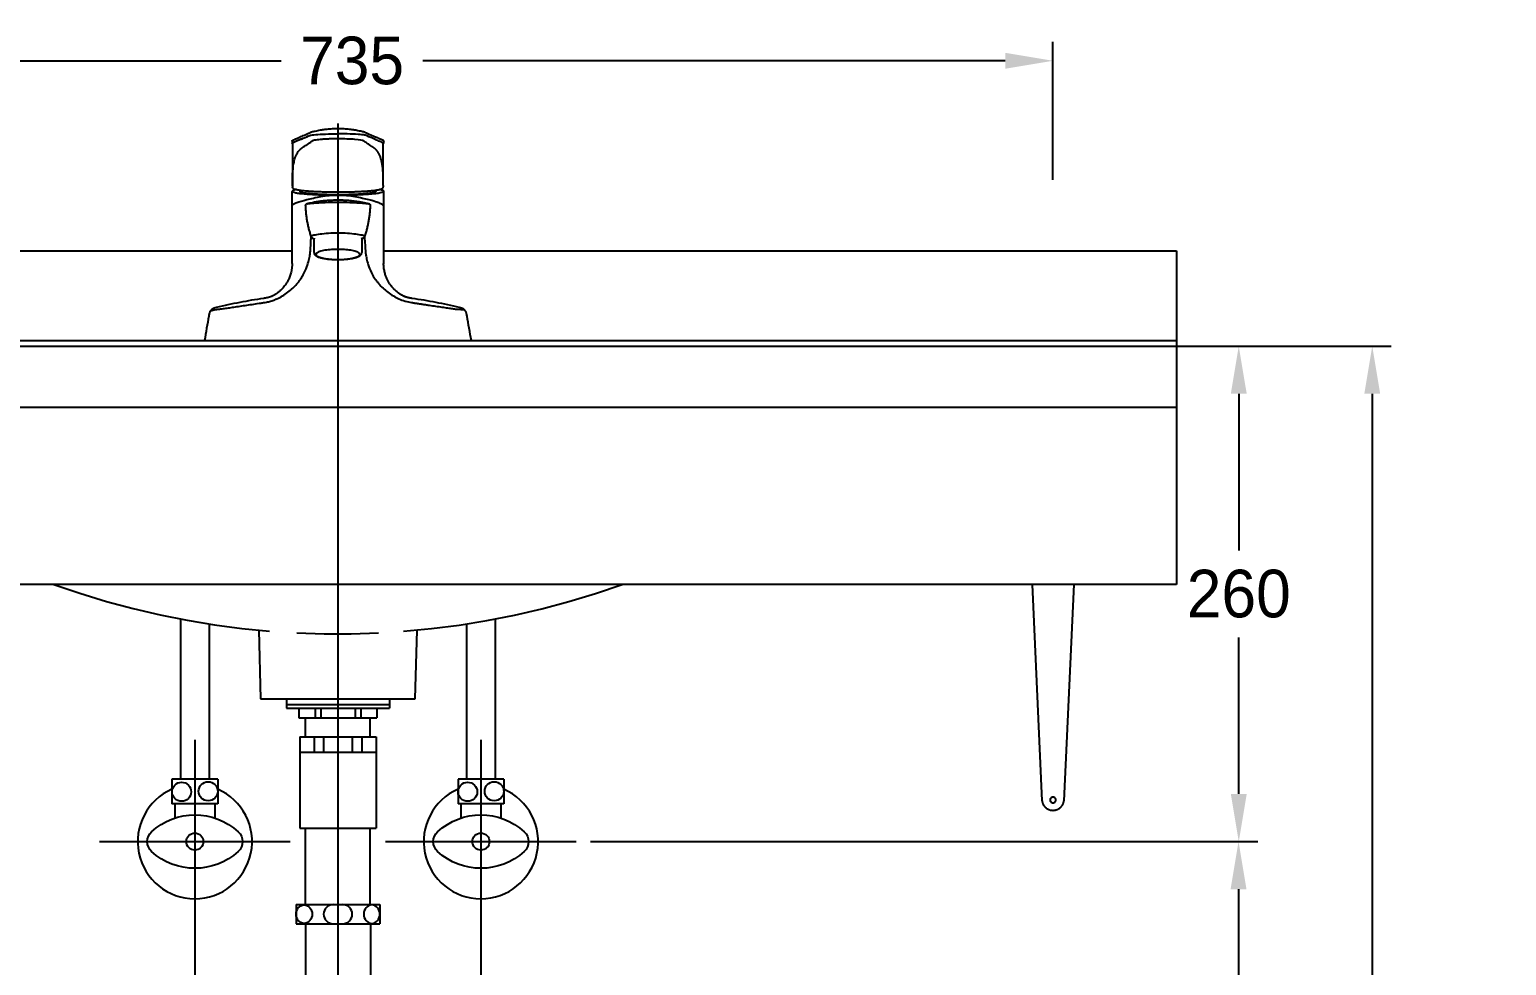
# Model space of a CAD drawing. Header units: millimetres. Extents: x 172273 to 179053, y 3729 to 6845.
# Drawn here: x 175078 to 175853, y 4390 to 4881 of the extents above; entities that cross this region are included whole.
import ezdxf
from ezdxf.lldxf.tags import DXFTag

# ---------------------------------------------------------------- set-up
doc = ezdxf.new("R2010")
doc.units = ezdxf.units.MM
doc.header["$LTSCALE"] = 0.5
doc.header["$MEASUREMENT"] = 0
for name, color, linetype in [('내부선 및 부속', 4, 'Continuous'), ('외형선', 3, 'Continuous'), ('중심선', 1, 'DASHED'), ('치수선', 7, 'Continuous')]:
    doc.layers.add(name, color=color, linetype=linetype)
doc.styles.add('____', font='')
doc.styles.get('____').set_extended_font_data('굴림')
tags = doc.linetypes.add('DASHDOT', pattern=[70, 31, -13, 13, -13]).pattern_tags.tags
tags[10:11] = [DXFTag(74, 4), DXFTag(75, 0), DXFTag(340, '0'), DXFTag(46, 0.0), DXFTag(50, 0.0), DXFTag(44, 0.0), DXFTag(45, 0.0)]
tags[8:9] = [DXFTag(74, 4), DXFTag(75, 0), DXFTag(340, '0'), DXFTag(46, 0.0), DXFTag(50, 0.0), DXFTag(44, 0.0), DXFTag(45, 0.0)]
tags[6:7] = [DXFTag(74, 4), DXFTag(75, 0), DXFTag(340, '0'), DXFTag(46, 0.0), DXFTag(50, 0.0), DXFTag(44, 0.0), DXFTag(45, 0.0)]
tags[4:5] = [DXFTag(74, 4), DXFTag(75, 0), DXFTag(340, '0'), DXFTag(46, 0.0), DXFTag(50, 0.0), DXFTag(44, 0.0), DXFTag(45, 0.0)]
tags = doc.linetypes.add('DASHED', pattern=[25.72, 12.86, -12.86]).pattern_tags.tags
tags[6:7] = [DXFTag(74, 4), DXFTag(75, 0), DXFTag(340, '0'), DXFTag(46, 0.0), DXFTag(50, 0.0), DXFTag(44, 0.0), DXFTag(45, 0.0)]
tags[4:5] = [DXFTag(74, 4), DXFTag(75, 0), DXFTag(340, '0'), DXFTag(46, 0.0), DXFTag(50, 0.0), DXFTag(44, 0.0), DXFTag(45, 0.0)]
doc.dimstyles.new('MSADIM', dxfattribs={"dimtxt": 35, "dimasz": 25, "dimexe": 10, "dimexo": 7.5, "dimgap": 0.09, "dimtad": 0, "dimtoh": 1, "dimdec": 0, "dimzin": 1, "dimdsep": 46, "dimtxsty": '____', "dimcen": 11.25, "dimadec": 0, "dimazin": 0, "dimtfac": 1, "dimtdec": 4, "dimtix": 1, "dimtmove": 0, "dimatfit": 3, "dimfxl": 1, "dimtolj": 1, "dimtzin": 1, "dimarcsym": 0})

# ---------------------------------------------------------------- blocks, each defined once
blk = doc.blocks.new('*D47')
at = {"layer": 'Defpoints', "color": 0, "transparency": 16777216}
for p in [(175164.86, 4455), (175314.86, 4455), (175314.86, 4195.48)]:
    blk.add_point(p, dxfattribs=at)
at = {"layer": '치수선', "color": 0, "lineweight": -2, "transparency": 16777216}
for p, q in [((175164.86, 4447.5), (175164.86, 4185.48)), ((175314.86, 4447.5), (175314.86, 4185.48)), ((175189.86, 4195.48), (175213.84, 4195.48)), ((175289.86, 4195.48), (175265.89, 4195.48))]:
    blk.add_line(p, q, dxfattribs=at)
at = {"layer": '치수선', "color": 0, "transparency": 16777216}
for points in [[(175189.86, 4199.65), (175189.86, 4191.31), (175164.86, 4195.48)], [(175289.86, 4199.65), (175289.86, 4191.31), (175314.86, 4195.48)]]:
    blk.add_solid(points, dxfattribs=at)
at = {"layer": '치수선', "color": 0, "transparency": 16777216, "insert": (175239.86, 4195.48), "char_height": 25, "attachment_point": 5, "style": '____'}
blk.add_mtext('\\A1;150', dxfattribs=at)
blk = doc.blocks.new('*D51')
at = {"layer": 'Defpoints', "color": 0, "linetype": 'Continuous', "transparency": 16777216}
for p in [(175614.86, 4864.79), (174879.71, 4794.79), (175614.86, 4794.79)]:
    blk.add_point(p, dxfattribs=at)
at = {"layer": '치수선', "color": 0, "linetype": 'Continuous', "lineweight": -2, "transparency": 16777216}
for p, q in [((174879.71, 4802.29), (174879.71, 4874.79)), ((175614.86, 4802.29), (175614.86, 4874.79)), ((174904.71, 4864.79), (175210.14, 4864.79)), ((175589.86, 4864.79), (175284.43, 4864.79))]:
    blk.add_line(p, q, dxfattribs=at)
at = {"layer": '치수선', "color": 0, "linetype": 'Continuous', "transparency": 16777216}
for points in [[(174904.71, 4868.95), (174904.71, 4860.62), (174879.71, 4864.79)], [(175589.86, 4868.95), (175589.86, 4860.62), (175614.86, 4864.79)]]:
    blk.add_solid(points, dxfattribs=at)
at = {"layer": '치수선', "color": 0, "linetype": 'Continuous', "transparency": 16777216, "insert": (175247.29, 4864.79), "char_height": 25, "attachment_point": 5, "style": '____'}
blk.add_mtext('\\A1;735', dxfattribs=at)
blk = doc.blocks.new('*D52')
at = {"layer": 'Defpoints', "color": 0, "linetype": 'Continuous', "transparency": 16777216}
for p in [(175642.32, 4715), (175712.29, 4715), (175364.86, 4455)]:
    blk.add_point(p, dxfattribs=at)
at = {"layer": '치수선', "color": 0, "linetype": 'Continuous', "lineweight": -2, "transparency": 16777216}
for p, q in [((175649.82, 4715), (175722.29, 4715)), ((175712.29, 4690), (175712.29, 4607.82)), ((175712.29, 4480), (175712.29, 4562.18)), ((175372.36, 4455), (175722.29, 4455))]:
    blk.add_line(p, q, dxfattribs=at)
at = {"layer": '치수선', "color": 0, "linetype": 'Continuous', "transparency": 16777216}
for points in [[(175708.12, 4690), (175716.46, 4690), (175712.29, 4715)], [(175708.12, 4480), (175716.46, 4480), (175712.29, 4455)]]:
    blk.add_solid(points, dxfattribs=at)
at = {"layer": '치수선', "color": 0, "linetype": 'Continuous', "transparency": 16777216, "insert": (175712.29, 4585), "char_height": 25, "attachment_point": 5, "style": '____'}
blk.add_mtext('\\A1;260', dxfattribs=at)
blk = doc.blocks.new('*D53')
at = {"layer": 'Defpoints', "color": 0, "linetype": 'Continuous', "transparency": 16777216}
for p in [(175364.86, 4455), (175712.16, 4455), (175712.16, 3995)]:
    blk.add_point(p, dxfattribs=at)
at = {"layer": '치수선', "color": 0, "linetype": 'Continuous', "lineweight": -2, "transparency": 16777216}
for p, q in [((175372.36, 4455), (175722.16, 4455)), ((175712.16, 4430), (175712.16, 4247.83)), ((175712.16, 4020), (175712.16, 4202.17)), ((175704.66, 3995), (175702.16, 3995))]:
    blk.add_line(p, q, dxfattribs=at)
at = {"layer": '치수선', "color": 0, "linetype": 'Continuous', "transparency": 16777216}
for points in [[(175707.99, 4430), (175716.33, 4430), (175712.16, 4455)], [(175707.99, 4020), (175716.33, 4020), (175712.16, 3995)]]:
    blk.add_solid(points, dxfattribs=at)
at = {"layer": '치수선', "color": 0, "linetype": 'Continuous', "transparency": 16777216, "insert": (175712.16, 4225), "char_height": 25, "attachment_point": 5, "style": '____'}
blk.add_mtext('\\A1;460', dxfattribs=at)
blk = doc.blocks.new('*D54')
at = {"layer": 'Defpoints', "color": 0, "linetype": 'Continuous', "transparency": 16777216}
for p in [(175642.52, 4715), (175782.29, 4715), (175852.67, 3995)]:
    blk.add_point(p, dxfattribs=at)
at = {"layer": '치수선', "color": 0, "linetype": 'Continuous', "lineweight": -2, "transparency": 16777216}
for p, q in [((175650.02, 4715), (175792.29, 4715)), ((175782.29, 4690), (175782.29, 4377.83)), ((175782.29, 4020), (175782.29, 4332.17)), ((175845.17, 3995), (175772.29, 3995))]:
    blk.add_line(p, q, dxfattribs=at)
at = {"layer": '치수선', "color": 0, "linetype": 'Continuous', "transparency": 16777216}
for points in [[(175778.12, 4690), (175786.46, 4690), (175782.29, 4715)], [(175778.12, 4020), (175786.46, 4020), (175782.29, 3995)]]:
    blk.add_solid(points, dxfattribs=at)
at = {"layer": '치수선', "color": 0, "linetype": 'Continuous', "transparency": 16777216, "insert": (175782.29, 4355), "char_height": 25, "attachment_point": 5, "style": '____'}
blk.add_mtext('\\A1;720', dxfattribs=at)

msp = doc.modelspace()

# ---------------------------------------------------------------- linework, layer by layer
at = {"layer": '내부선 및 부속', "linetype": 'Continuous'}
for p, q in [((175227.36, 4764.13), (175227.36, 4771.43)), ((175252.36, 4771.43), (175252.36, 4764.13)), ((175239.86, 4760.47), (175239.86, 4760.5)), ((175169.89, 4718), (175309.84, 4718)), ((175157.36, 4571.85), (175157.36, 4487.75)), ((175322.36, 4571.86), (175322.36, 4487.75)), ((175172.36, 4569.25), (175172.36, 4487.75)), ((175307.36, 4569.26), (175307.36, 4487.75)), ((175212.86, 4530), (175212.86, 4525)), ((175212.86, 4527), (175266.86, 4527)), ((175212.86, 4525), (175266.86, 4525)), ((175219.36, 4525), (175219.36, 4520)), ((175227.86, 4525), (175227.86, 4520)), ((175230.86, 4525), (175230.86, 4520)), ((175248.86, 4525), (175248.86, 4520)), ((175251.86, 4525), (175251.86, 4520)), ((175260.36, 4525), (175260.36, 4520)), ((175266.86, 4530), (175266.86, 4525)), ((175219.36, 4520), (175260.36, 4520)), ((175222.86, 4510), (175222.86, 4520)), ((175256.86, 4510), (175256.86, 4520)), ((175219.86, 4510), (175219.86, 4462)), ((175219.86, 4510), (175259.86, 4510)), ((175227.36, 4510), (175227.36, 4502)), ((175232.36, 4510), (175232.36, 4502)), ((175247.36, 4510), (175247.36, 4502)), ((175252.36, 4510), (175252.36, 4502)), ((175259.86, 4510), (175259.86, 4465.25)), ((175219.86, 4502), (175259.86, 4502)), ((175152.86, 4487.75), (175152.86, 4474.75)), ((175176.86, 4487.75), (175152.86, 4487.75)), ((175176.86, 4487.75), (175176.86, 4474.75)), ((175302.86, 4487.75), (175302.86, 4474.75)), ((175326.86, 4487.75), (175302.86, 4487.75)), ((175326.86, 4487.75), (175326.86, 4474.75)), ((175176.86, 4474.75), (175152.86, 4474.75)), ((175154.36, 4474.75), (175154.36, 4467.32)), ((175175.36, 4474.75), (175175.36, 4467.32)), ((175326.86, 4474.75), (175302.86, 4474.75)), ((175304.36, 4474.75), (175304.36, 4467.32)), ((175325.36, 4474.75), (175325.36, 4467.32)), ((175219.86, 4462), (175259.86, 4462)), ((175219.86, 4462), (175259.86, 4462)), ((175222.86, 4421.9), (175222.86, 4462)), ((175256.86, 4421.9), (175256.86, 4462)), ((175259.86, 4465.25), (175259.86, 4462)), ((175217.89, 4421.92), (175261.89, 4421.92)), ((175217.89, 4421.92), (175217.89, 4411.92)), ((175261.89, 4421.92), (175261.89, 4411.92)), ((175217.89, 4411.92), (175261.89, 4411.92)), ((175222.89, 4411.92), (175222.89, 4371.92)), ((175256.89, 4411.92), (175256.89, 4371.92))]:
    msp.add_line(p, q, dxfattribs=at)
for points in [[(175263.68, 4799.35), (175263.68, 4798.61)], [(175090.85, 4590), (175104.58, 4585.31), (175118.45, 4581.08), (175132.46, 4577.31), (175146.58, 4574), (175160.8, 4571.16), (175175.11, 4568.79), (175189.49, 4566.89), (175203.92, 4565.47)], [(175274.34, 4565.35), (175288.94, 4566.75), (175303.5, 4568.63), (175318, 4570.99), (175332.43, 4573.85), (175346.76, 4577.18), (175360.95, 4580.99), (175375, 4585.27), (175388.87, 4590)], [(175603.88, 4590), (175609.1, 4476.43)], [(175625.84, 4590), (175620.63, 4476.42)], [(175198.36, 4565.96), (175199.36, 4530)], [(175218.33, 4564.53), (175232.6, 4564.06), (175246.87, 4564.06), (175261.14, 4564.52)], [(175280.36, 4530), (175281.36, 4565.96)], [(175199.36, 4530), (175280.36, 4530)], [(175609.05, 4477.49), (175609.04, 4477.35), (175609.04, 4477.21), (175609.04, 4477.06), (175609.05, 4476.92), (175609.06, 4476.77), (175609.07, 4476.62), (175609.09, 4476.48), (175609.11, 4476.33), (175609.14, 4476.19), (175609.16, 4476.04), (175609.2, 4475.9), (175609.23, 4475.75), (175609.27, 4475.61), (175609.31, 4475.47), (175609.36, 4475.32), (175609.41, 4475.18), (175609.47, 4475.04), (175609.52, 4474.91), (175609.58, 4474.77), (175609.65, 4474.64), (175609.72, 4474.5), (175609.79, 4474.37), (175609.86, 4474.25), (175609.94, 4474.12), (175610.02, 4474), (175610.1, 4473.87), (175610.19, 4473.76), (175610.28, 4473.64), (175610.37, 4473.53), (175610.46, 4473.42), (175610.56, 4473.31), (175610.65, 4473.2), (175610.76, 4473.1), (175610.86, 4473), (175610.96, 4472.9), (175611.07, 4472.81), (175611.19, 4472.71), (175611.3, 4472.62), (175611.42, 4472.53), (175611.54, 4472.45), (175611.66, 4472.36), (175611.79, 4472.28), (175611.91, 4472.21), (175612.04, 4472.13), (175612.17, 4472.06), (175612.31, 4472), (175612.44, 4471.93), (175612.58, 4471.87), (175612.71, 4471.81), (175612.85, 4471.76), (175612.99, 4471.71), (175613.14, 4471.67), (175613.28, 4471.62), (175613.42, 4471.58), (175613.57, 4471.55), (175613.71, 4471.52), (175613.86, 4471.49), (175614, 4471.47), (175614.15, 4471.45), (175614.29, 4471.43), (175614.44, 4471.42), (175614.58, 4471.41), (175614.72, 4471.4), (175614.87, 4471.4), (175615.01, 4471.4), (175615.16, 4471.41), (175615.3, 4471.42), (175615.45, 4471.43), (175615.59, 4471.45), (175615.74, 4471.47), (175615.88, 4471.49), (175616.03, 4471.52), (175616.17, 4471.55), (175616.31, 4471.59), (175616.46, 4471.62), (175616.6, 4471.67), (175616.74, 4471.71), (175616.88, 4471.76), (175617.02, 4471.82), (175617.16, 4471.87), (175617.29, 4471.93), (175617.43, 4472), (175617.56, 4472.07), (175617.69, 4472.14), (175617.82, 4472.21), (175617.95, 4472.29), (175618.07, 4472.37), (175618.2, 4472.45), (175618.32, 4472.54), (175618.43, 4472.62), (175618.55, 4472.72), (175618.66, 4472.81), (175618.77, 4472.91), (175618.88, 4473), (175618.98, 4473.1), (175619.08, 4473.21), (175619.18, 4473.31), (175619.27, 4473.42), (175619.37, 4473.53), (175619.46, 4473.64), (175619.55, 4473.76), (175619.63, 4473.88), (175619.71, 4474), (175619.79, 4474.12), (175619.87, 4474.25), (175619.95, 4474.38), (175620.02, 4474.51), (175620.08, 4474.64), (175620.15, 4474.78), (175620.21, 4474.91), (175620.27, 4475.05), (175620.32, 4475.19), (175620.37, 4475.33), (175620.42, 4475.47), (175620.46, 4475.61), (175620.5, 4475.76), (175620.54, 4475.9), (175620.57, 4476.05), (175620.6, 4476.19), (175620.62, 4476.34), (175620.64, 4476.48), (175620.66, 4476.63), (175620.67, 4476.78), (175620.68, 4476.92), (175620.69, 4477.07), (175620.69, 4477.21), (175620.69, 4477.36), (175620.68, 4477.5)], [(175616.36, 4476.84), (175616.36, 4476.87), (175616.36, 4476.91), (175616.36, 4476.94), (175616.36, 4476.97), (175616.35, 4477.01), (175616.35, 4477.04), (175616.34, 4477.08), (175616.34, 4477.11), (175616.33, 4477.15), (175616.32, 4477.18), (175616.31, 4477.22), (175616.3, 4477.25), (175616.29, 4477.29), (175616.28, 4477.32), (175616.27, 4477.36), (175616.26, 4477.39), (175616.24, 4477.43), (175616.23, 4477.46), (175616.21, 4477.49), (175616.19, 4477.53), (175616.18, 4477.56), (175616.16, 4477.59), (175616.14, 4477.63), (175616.12, 4477.66), (175616.1, 4477.69), (175616.07, 4477.72), (175616.05, 4477.75), (175616.03, 4477.78), (175616, 4477.81), (175615.98, 4477.84), (175615.95, 4477.87), (175615.92, 4477.9), (175615.9, 4477.93), (175615.87, 4477.95), (175615.84, 4477.98), (175615.81, 4478), (175615.78, 4478.03), (175615.75, 4478.05), (175615.72, 4478.07), (175615.68, 4478.09), (175615.65, 4478.11), (175615.62, 4478.13), (175615.59, 4478.15), (175615.55, 4478.17), (175615.52, 4478.19), (175615.48, 4478.2), (175615.45, 4478.22), (175615.42, 4478.23), (175615.38, 4478.25), (175615.35, 4478.26), (175615.31, 4478.27), (175615.28, 4478.28), (175615.24, 4478.29), (175615.21, 4478.3), (175615.17, 4478.31), (175615.14, 4478.31), (175615.1, 4478.32), (175615.07, 4478.32), (175615.03, 4478.33), (175615, 4478.33), (175614.97, 4478.33), (175614.93, 4478.34), (175614.9, 4478.34), (175614.86, 4478.34), (175614.83, 4478.34), (175614.8, 4478.34), (175614.76, 4478.33), (175614.73, 4478.33), (175614.7, 4478.33), (175614.66, 4478.32), (175614.63, 4478.32), (175614.59, 4478.31), (175614.56, 4478.31), (175614.52, 4478.3), (175614.49, 4478.29), (175614.45, 4478.28), (175614.42, 4478.27), (175614.38, 4478.26), (175614.35, 4478.25), (175614.31, 4478.23), (175614.28, 4478.22), (175614.24, 4478.2), (175614.21, 4478.19), (175614.18, 4478.17), (175614.14, 4478.15), (175614.11, 4478.13), (175614.08, 4478.11), (175614.05, 4478.09), (175614.01, 4478.07), (175613.98, 4478.05), (175613.95, 4478.03), (175613.92, 4478), (175613.89, 4477.98), (175613.86, 4477.95), (175613.83, 4477.93), (175613.81, 4477.9), (175613.78, 4477.87), (175613.75, 4477.84), (175613.73, 4477.81), (175613.7, 4477.78), (175613.68, 4477.75), (175613.66, 4477.72), (175613.63, 4477.69), (175613.61, 4477.66), (175613.59, 4477.63), (175613.57, 4477.59), (175613.55, 4477.56), (175613.53, 4477.53), (175613.52, 4477.49), (175613.5, 4477.46), (175613.49, 4477.43), (175613.47, 4477.39), (175613.46, 4477.36), (175613.45, 4477.32), (175613.44, 4477.29), (175613.43, 4477.25), (175613.42, 4477.22), (175613.41, 4477.18), (175613.4, 4477.15), (175613.39, 4477.11), (175613.39, 4477.08), (175613.38, 4477.04), (175613.38, 4477.01), (175613.37, 4476.97), (175613.37, 4476.94), (175613.37, 4476.91), (175613.37, 4476.87), (175613.37, 4476.84), (175613.37, 4476.81), (175613.37, 4476.77), (175613.37, 4476.74), (175613.37, 4476.71), (175613.38, 4476.67), (175613.38, 4476.64), (175613.39, 4476.6), (175613.39, 4476.57), (175613.4, 4476.53), (175613.41, 4476.5), (175613.42, 4476.46), (175613.43, 4476.43), (175613.44, 4476.39), (175613.45, 4476.36), (175613.46, 4476.32), (175613.47, 4476.29), (175613.49, 4476.25), (175613.5, 4476.22), (175613.52, 4476.19), (175613.53, 4476.15), (175613.55, 4476.12), (175613.57, 4476.09), (175613.59, 4476.05), (175613.61, 4476.02), (175613.63, 4475.99), (175613.66, 4475.96), (175613.68, 4475.93), (175613.7, 4475.9), (175613.73, 4475.87), (175613.75, 4475.84), (175613.78, 4475.81), (175613.81, 4475.78), (175613.83, 4475.75), (175613.86, 4475.73), (175613.89, 4475.7), (175613.92, 4475.68), (175613.95, 4475.65), (175613.98, 4475.63), (175614.01, 4475.61), (175614.05, 4475.59), (175614.08, 4475.57), (175614.11, 4475.55), (175614.14, 4475.53), (175614.18, 4475.51), (175614.21, 4475.49), (175614.24, 4475.48), (175614.28, 4475.46), (175614.31, 4475.45), (175614.35, 4475.43), (175614.38, 4475.42), (175614.42, 4475.41), (175614.45, 4475.4), (175614.49, 4475.39), (175614.52, 4475.38), (175614.56, 4475.37), (175614.59, 4475.37), (175614.63, 4475.36), (175614.66, 4475.36), (175614.7, 4475.35), (175614.73, 4475.35), (175614.76, 4475.35), (175614.8, 4475.34), (175614.83, 4475.34), (175614.86, 4475.34), (175614.9, 4475.34), (175614.93, 4475.34), (175614.97, 4475.35), (175615, 4475.35), (175615.03, 4475.35), (175615.07, 4475.36), (175615.1, 4475.36), (175615.14, 4475.37), (175615.17, 4475.37), (175615.21, 4475.38), (175615.24, 4475.39), (175615.28, 4475.4), (175615.31, 4475.41), (175615.35, 4475.42), (175615.38, 4475.43), (175615.42, 4475.45), (175615.45, 4475.46), (175615.48, 4475.48), (175615.52, 4475.49), (175615.55, 4475.51), (175615.59, 4475.53), (175615.62, 4475.55), (175615.65, 4475.57), (175615.68, 4475.59), (175615.72, 4475.61), (175615.75, 4475.63), (175615.78, 4475.65), (175615.81, 4475.68), (175615.84, 4475.7), (175615.87, 4475.73), (175615.9, 4475.75), (175615.92, 4475.78), (175615.95, 4475.81), (175615.98, 4475.84), (175616, 4475.87), (175616.03, 4475.9), (175616.05, 4475.93), (175616.07, 4475.96), (175616.1, 4475.99), (175616.12, 4476.02), (175616.14, 4476.05), (175616.16, 4476.09), (175616.18, 4476.12), (175616.19, 4476.15), (175616.21, 4476.19), (175616.23, 4476.22), (175616.24, 4476.25), (175616.26, 4476.29), (175616.27, 4476.32), (175616.28, 4476.36), (175616.29, 4476.39), (175616.3, 4476.43), (175616.31, 4476.46), (175616.32, 4476.5), (175616.33, 4476.53), (175616.34, 4476.57), (175616.34, 4476.6), (175616.35, 4476.64), (175616.35, 4476.67), (175616.36, 4476.71), (175616.36, 4476.74), (175616.36, 4476.77), (175616.36, 4476.81), (175616.36, 4476.84)]]:
    msp.add_lwpolyline(points, dxfattribs=at)
at = {"layer": '내부선 및 부속', "linetype": 'Continuous', "flags": 128}
for points in [[(175142.14, 4460.16, -0.388889), (175187.59, 4460.16)], [(175292.14, 4460.16, -0.388889), (175337.59, 4460.16)], [(175142.14, 4449.84, -0.44), (175142.14, 4460.16)], [(175187.59, 4460.16, -0.44), (175187.59, 4449.84)], [(175292.14, 4449.84, -0.44), (175292.14, 4460.16)], [(175337.59, 4460.16, -0.44), (175337.59, 4449.84)], [(175187.59, 4449.84, -0.388889), (175142.14, 4449.84)], [(175337.59, 4449.84, -0.388889), (175292.14, 4449.84)], [(175222.14, 4411.98, -0.859727), (175222.14, 4421.86)], [(175222.14, 4421.86, -0.859727), (175222.14, 4411.98)]]:
    msp.add_lwpolyline(points, format="xyb", dxfattribs=at)
at = {"layer": '내부선 및 부속', "linetype": 'Continuous'}
for centre, radius in [((175157.91, 4481.15), 5), ((175171.84, 4481.4), 5), ((175307.91, 4481.15), 5), ((175321.84, 4481.4), 5), ((175164.86, 4455), 4.5), ((175314.86, 4455), 4.5)]:
    msp.add_circle(centre, radius, dxfattribs=at)
for centre, radius, start, end in [((175164.86, 4455), 30, 113.57828, 66.42192), ((175314.86, 4455), 30, 113.57828, 66.42192), ((175237.39, 4416.92), 5, 90, 270), ((175242.39, 4416.92), 5, 270, 90), ((175258.39, 4416.92), 5, 98.62693, 261.37307), ((175256.89, 4416.92), 5, 278.62693, 81.37307)]:
    msp.add_arc(centre, radius, start, end, dxfattribs=at)
for points, knots in [([(175216.43, 4823.24), (175216.53, 4823.28), (175216.72, 4823.36), (175217.13, 4823.53), (175217.78, 4823.82), (175219.14, 4824.41), (175221.19, 4825.29), (175223.09, 4826.11), (175224.37, 4826.66), (175224.82, 4826.85), (175225.19, 4827.02), (175225.5, 4827.15), (175225.71, 4827.24)], [0, 0, 0, 0, 0.03125, 0.0625, 0.125, 0.25, 0.499999, 0.785712, 0.871426, 0.908163, 0.935718, 1, 1, 1, 1]), ([(175220.75, 4823.7), (175222, 4824.23), (175223.25, 4824.77), (175224.66, 4825.38), (175224.81, 4825.45), (175225.13, 4825.58), (175225.24, 4825.65), (175225.9, 4825.85), (175226.86, 4825.98), (175229.59, 4826.19), (175231.37, 4826.28), (175235.39, 4826.4), (175237.63, 4826.43), (175239.86, 4826.43)], [-1, -1, -1, -1, -0.5, -0.5, -0.4375, -0.4375, -0.375, -0.375, -0.25, -0.25, -0.125, -0.125, 0, 0, 0, 0]), ([(175253.72, 4827.33), (175253.11, 4827.48), (175252.01, 4827.74), (175250.51, 4828.06), (175249.32, 4828.27), (175248.43, 4828.42), (175247.55, 4828.55), (175246.51, 4828.69), (175245.23, 4828.83), (175243.9, 4828.95), (175242.6, 4829.03), (175241.31, 4829.08), (175239.94, 4829.1), (175238.63, 4829.08), (175237.38, 4829.04), (175236.16, 4828.97), (175234.83, 4828.87), (175233.72, 4828.75), (175232.95, 4828.65), (175232.5, 4828.59), (175232.02, 4828.53), (175231.37, 4828.43), (175230.45, 4828.28), (175229.24, 4828.06), (175227.72, 4827.74), (175226.61, 4827.48), (175226.01, 4827.33)], [0, 0, 0, 0, 0.066969, 0.121871, 0.16499, 0.196582, 0.219139, 0.260145, 0.308711, 0.357213, 0.402569, 0.447203, 0.495933, 0.54957, 0.586954, 0.629763, 0.680686, 0.729469, 0.748927, 0.763964, 0.777617, 0.800588, 0.834065, 0.87828, 0.933485, 1, 1, 1, 1]), ([(175258.98, 4823.7), (175257.73, 4824.23), (175256.48, 4824.77), (175255.07, 4825.38), (175254.92, 4825.45), (175254.6, 4825.58), (175254.49, 4825.65), (175253.82, 4825.85), (175252.87, 4825.98), (175250.14, 4826.19), (175248.36, 4826.28), (175244.34, 4826.4), (175242.1, 4826.43), (175239.86, 4826.43)], [0, 0, 0, 0, 0.499999, 0.499999, 0.562499, 0.562499, 0.624999, 0.624999, 0.75, 0.75, 0.875, 0.875, 1, 1, 1, 1]), ([(175254.02, 4827.24), (175255.56, 4826.57), (175257.72, 4825.64), (175260.27, 4824.54), (175261.52, 4824), (175262.49, 4823.59), (175263.03, 4823.36), (175263.3, 4823.24)], [0, 0, 0, 0, 0.499999, 0.699999, 0.819999, 0.910001, 1, 1, 1, 1]), ([(175215.82, 4821.45), (175215.81, 4821.5), (175215.87, 4821.58), (175216, 4821.65), (175216.04, 4821.67)], [0, 0, 0, 0, 0.732414, 1, 1, 1, 1]), ([(175220.75, 4823.7), (175220.75, 4823.7), (175220.74, 4823.69), (175220.71, 4823.68), (175220.64, 4823.65), (175220.52, 4823.6), (175220.41, 4823.55), (175220.29, 4823.5), (175220.18, 4823.45), (175220.06, 4823.4), (175219.95, 4823.35), (175219.83, 4823.3), (175219.72, 4823.25), (175219.6, 4823.2), (175219.49, 4823.15), (175219.37, 4823.1), (175219.26, 4823.05), (175219.14, 4823), (175219.03, 4822.95), (175218.92, 4822.9), (175218.8, 4822.86), (175218.69, 4822.81), (175218.57, 4822.76), (175218.46, 4822.71), (175218.34, 4822.66), (175218.23, 4822.61), (175218.11, 4822.56), (175218, 4822.51), (175217.88, 4822.46), (175217.77, 4822.41), (175217.66, 4822.36), (175217.54, 4822.31), (175217.43, 4822.26), (175217.31, 4822.21), (175217.2, 4822.16), (175217.08, 4822.11), (175216.97, 4822.07), (175216.85, 4822.02), (175216.74, 4821.97), (175216.62, 4821.92), (175216.51, 4821.87), (175216.39, 4821.82), (175216.28, 4821.77), (175216.17, 4821.72), (175216.09, 4821.69), (175216.05, 4821.67)], [0, 0, 0, 0, 0.000018, 0.000018, 0.024408, 0.048798, 0.073188, 0.097578, 0.121968, 0.146358, 0.170748, 0.195138, 0.219528, 0.243918, 0.268308, 0.292699, 0.317089, 0.341479, 0.365869, 0.390259, 0.414649, 0.439039, 0.463429, 0.487819, 0.512209, 0.536599, 0.560989, 0.585379, 0.60977, 0.63416, 0.65855, 0.68294, 0.70733, 0.73172, 0.75611, 0.7805, 0.80489, 0.82928, 0.85367, 0.87806, 0.90245, 0.926841, 0.951231, 0.975621, 1, 1, 1, 1]), ([(175216.65, 4810.57), (175216.72, 4810.94), (175216.95, 4812.28), (175217.6, 4814.54), (175218.75, 4816.94), (175220.41, 4818.7), (175221.48, 4819.37), (175222.07, 4819.75)], [0, 0, 0, 0, 0.047127, 0.170612, 0.370369, 0.646651, 1, 1, 1, 1]), ([(175222.07, 4819.75), (175222.55, 4820.08), (175223.5, 4820.73), (175224.9, 4821.68), (175225.81, 4822.3), (175226.25, 4822.6)], [-1, -1, -1, -1, -0.656742, -0.313471, 0, 0, 0, 0]), ([(175239.86, 4823.81), (175239.02, 4823.81), (175238.18, 4823.8), (175236.52, 4823.77), (175235.7, 4823.75), (175234.13, 4823.69), (175233.37, 4823.66), (175231.93, 4823.57), (175231.26, 4823.52), (175230.02, 4823.41), (175229.45, 4823.35), (175228.44, 4823.22), (175228, 4823.15), (175227.25, 4823.01), (175226.95, 4822.93), (175226.62, 4822.81), (175226.52, 4822.77), (175226.43, 4822.72), (175226.41, 4822.71), (175226.39, 4822.7), (175226.38, 4822.69), (175226.37, 4822.69)], [-1, -1, -1, -1, -0.870036, -0.870036, -0.740071, -0.740071, -0.610107, -0.610107, -0.480142, -0.480142, -0.350178, -0.350178, -0.220214, -0.220214, -0.090249, -0.090249, -0.025267, -0.025267, -0.009022, -0.009022, 0, 0, 0, 0]), ([(175253.36, 4822.69), (175252.9, 4823), (175251.25, 4823.29), (175246.33, 4823.7), (175243.14, 4823.81), (175239.86, 4823.81)], [-1, -1, -1, -1, -0.5, -0.5, 0, 0, 0, 0]), ([(175257.66, 4819.75), (175257.34, 4819.97), (175257.01, 4820.19), (175256.14, 4820.79), (175255.58, 4821.17), (175254.75, 4821.74), (175254.47, 4821.93), (175254.05, 4822.21), (175253.91, 4822.31), (175253.7, 4822.45), (175253.64, 4822.5), (175253.53, 4822.57), (175253.5, 4822.59), (175253.44, 4822.63), (175253.43, 4822.64), (175253.4, 4822.66), (175253.39, 4822.66), (175253.37, 4822.67), (175253.37, 4822.68), (175253.36, 4822.69)], [0, 0, 0, 0, 0.224228, 0.224228, 0.612114, 0.612114, 0.806057, 0.806057, 0.903028, 0.903028, 0.951514, 0.951514, 0.975757, 0.975757, 0.987879, 0.987879, 0.993939, 0.993939, 1, 1, 1, 1]), ([(175263.68, 4799.35), (175263.68, 4799.35), (175263.68, 4799.36), (175263.68, 4799.82), (175263.68, 4800.76), (175263.68, 4802.17), (175263.66, 4803.56), (175263.62, 4804.92), (175263.55, 4806.24), (175263.46, 4807.51), (175263.35, 4808.71), (175263.21, 4809.82), (175263.05, 4810.84), (175262.87, 4811.78), (175262.67, 4812.62), (175262.46, 4813.38), (175262.24, 4814.06), (175262.01, 4814.68), (175261.78, 4815.23), (175261.54, 4815.73), (175261.3, 4816.18), (175261.06, 4816.58), (175260.82, 4816.95), (175260.57, 4817.28), (175260.33, 4817.58), (175260.09, 4817.85), (175259.85, 4818.09), (175259.61, 4818.32), (175259.38, 4818.52), (175259.15, 4818.71), (175258.92, 4818.88), (175258.7, 4819.04), (175258.48, 4819.19), (175258.27, 4819.34), (175258.06, 4819.48), (175257.86, 4819.61), (175257.72, 4819.71), (175257.66, 4819.75)], [0, 0, 0, 0, 0.000004, 0.000004, 0.030307, 0.06061, 0.090913, 0.121216, 0.15152, 0.181823, 0.212126, 0.242429, 0.272732, 0.303036, 0.333339, 0.363642, 0.393945, 0.424248, 0.454552, 0.484855, 0.515158, 0.545461, 0.575765, 0.606068, 0.636371, 0.666674, 0.696977, 0.727281, 0.757584, 0.787887, 0.81819, 0.848493, 0.878797, 0.9091, 0.939403, 0.969706, 1, 1, 1, 1]), ([(175263.68, 4821.67), (175263.29, 4821.84), (175262.9, 4822.01), (175262.11, 4822.35), (175261.72, 4822.51), (175260.54, 4823.02), (175259.77, 4823.36), (175258.98, 4823.7)], [0, 0, 0, 0, 0.249998, 0.249998, 0.5, 0.5, 1, 1, 1, 1]), ([(175263.91, 4821.47), (175263.91, 4821.48), (175263.9, 4821.55), (175263.81, 4821.61), (175263.68, 4821.67)], [0, 0, 0, 0, 0.182045, 1, 1, 1, 1]), ([(175216.04, 4799.24), (175216.04, 4801.33), (175216.05, 4803.42), (175216.23, 4807.32), (175216.41, 4809.1), (175216.65, 4810.57)], [0, 0, 0, 0, 0.5, 0.5, 1, 1, 1, 1]), ([(175218.08, 4797.23), (175217.95, 4797.2), (175217.83, 4797.18), (175216.49, 4796.9), (175215.86, 4796.63), (175215.87, 4796.3), (175215.89, 4796.24), (175215.95, 4796.19)], [0, 0, 0, 0, 0.075115, 0.075115, 0.839439, 0.839439, 1, 1, 1, 1]), ([(175215.95, 4796.19), (175216.03, 4796.11), (175216.16, 4796.03), (175216.65, 4795.82), (175217.12, 4795.69), (175218.34, 4795.44), (175219.08, 4795.32), (175220.85, 4795.1), (175221.86, 4794.99), (175225.2, 4794.71), (175227.88, 4794.56), (175233.63, 4794.35), (175236.76, 4794.3), (175241.43, 4794.3), (175243.01, 4794.31), (175246.06, 4794.37), (175247.55, 4794.4), (175250.45, 4794.51), (175251.85, 4794.57), (175254.44, 4794.72), (175255.66, 4794.8), (175257.91, 4795), (175258.9, 4795.1), (175260.66, 4795.32), (175261.41, 4795.44), (175262.63, 4795.7), (175263.09, 4795.82), (175263.57, 4796.03), (175263.7, 4796.11), (175263.78, 4796.19)], [0, 0, 0, 0, 0.038278, 0.038278, 0.104289, 0.104289, 0.1703, 0.1703, 0.236312, 0.236312, 0.368335, 0.368335, 0.500358, 0.500358, 0.566369, 0.566369, 0.632381, 0.632381, 0.698392, 0.698392, 0.764404, 0.764404, 0.830415, 0.830415, 0.896427, 0.896427, 0.962438, 0.962438, 1, 1, 1, 1]), ([(175216.52, 4797.79), (175216.63, 4797.72), (175216.89, 4797.58), (175217.37, 4797.41), (175217.89, 4797.27), (175218.43, 4797.15), (175219.03, 4797.04), (175219.89, 4796.91), (175221.12, 4796.75), (175222.83, 4796.58), (175224.76, 4796.42), (175226.88, 4796.28), (175229.16, 4796.17), (175231.58, 4796.08), (175234.1, 4796.01), (175236.7, 4795.97), (175239.33, 4795.95), (175241.97, 4795.96), (175244.58, 4795.99), (175247.14, 4796.05), (175249.6, 4796.13), (175251.94, 4796.24), (175254.13, 4796.36), (175256.14, 4796.51), (175257.94, 4796.68), (175259.18, 4796.82), (175259.99, 4796.93), (175260.46, 4797.01), (175260.9, 4797.08), (175261.37, 4797.17), (175261.87, 4797.28), (175262.41, 4797.43), (175262.88, 4797.6), (175263.12, 4797.73), (175263.21, 4797.79)], [0, 0, 0, 0, 0.025837, 0.052885, 0.075395, 0.096186, 0.116647, 0.136713, 0.176112, 0.215595, 0.255213, 0.294568, 0.334035, 0.37366, 0.412993, 0.45244, 0.492079, 0.531411, 0.570842, 0.610458, 0.649848, 0.689354, 0.728869, 0.768257, 0.807779, 0.84721, 0.861678, 0.875902, 0.889899, 0.905154, 0.924326, 0.947563, 0.974811, 1, 1, 1, 1]), ([(175263.78, 4796.19), (175263.84, 4796.25), (175263.87, 4796.31), (175263.86, 4796.63), (175263.22, 4796.91), (175261.89, 4797.18), (175261.77, 4797.2), (175261.65, 4797.23)], [0, 0, 0, 0, 0.164418, 0.164418, 0.927414, 0.927414, 1, 1, 1, 1]), ([(175263.21, 4797.78), (175263.27, 4797.82), (175263.33, 4797.87), (175263.58, 4798.11), (175263.68, 4798.38), (175263.68, 4798.61)], [0, 0, 0, 0, 0.221414, 0.221414, 1, 1, 1, 1]), ([(175263.78, 4788.79), (175263.6, 4788.98), (175263.21, 4789.4), (175261.56, 4790.18), (175259.15, 4790.99), (175255.18, 4792.06), (175249.05, 4793.44), (175241.39, 4794.43), (175235.27, 4794.05), (175229.47, 4793.16), (175223.12, 4791.74), (175218.68, 4790.44), (175216.86, 4789.56), (175216.19, 4789.1), (175216.03, 4788.89), (175215.95, 4788.79)], [-1, -1, -1, -1, -0.943803, -0.874413, -0.803145, -0.749362, -0.624758, -0.50038, -0.437674, -0.375161, -0.250318, -0.125632, -0.063054, -0.030562, 0, 0, 0, 0]), ([(175255.82, 4789.74), (175255.37, 4789.85), (175254.49, 4790.04), (175253.29, 4790.29), (175252.34, 4790.47), (175251.62, 4790.6), (175250.63, 4790.77), (175249.31, 4790.97), (175247.74, 4791.17), (175246.27, 4791.32), (175244.7, 4791.45), (175242.9, 4791.55), (175241.12, 4791.6), (175239.48, 4791.61), (175238.13, 4791.59), (175236.96, 4791.55), (175235.97, 4791.5), (175234.96, 4791.44), (175233.77, 4791.35), (175232.52, 4791.23), (175231.41, 4791.1), (175230.57, 4790.99), (175229.83, 4790.88), (175229.07, 4790.77), (175228.13, 4790.61), (175226.95, 4790.4), (175225.5, 4790.1), (175224.45, 4789.87), (175223.9, 4789.74)], [0, 0, 0, 0, 0.044632, 0.084712, 0.114728, 0.13513, 0.153139, 0.209918, 0.257967, 0.299492, 0.346587, 0.404053, 0.468531, 0.510798, 0.554848, 0.592094, 0.621555, 0.649944, 0.684591, 0.731969, 0.765248, 0.789022, 0.811147, 0.835578, 0.862504, 0.899524, 0.947127, 1, 1, 1, 1]), ([(175224.3, 4789.82), (175224.46, 4789.84), (175224.84, 4789.9), (175225.52, 4789.99), (175226.3, 4790.07), (175227.07, 4790.13), (175227.82, 4790.19), (175228.52, 4790.24), (175229.15, 4790.28), (175229.69, 4790.31), (175231.85, 4790.42), (175235.26, 4790.53), (175239.75, 4790.57), (175244.13, 4790.53), (175247.86, 4790.42), (175250.99, 4790.26), (175253.18, 4790.1), (175254.73, 4789.94), (175255.34, 4789.83), (175255.47, 4789.8)], [0, 0, 0, 0, 0.032912, 0.071006, 0.105631, 0.136814, 0.164564, 0.188879, 0.209763, 0.227222, 0.241264, 0.411879, 0.497391, 0.57456, 0.736526, 0.790602, 0.868576, 0.970469, 1, 1, 1, 1]), ([(175263.78, 4788.79), (175263.78, 4788.79), (175263.78, 4788.79), (175263.78, 4788.77), (175263.78, 4788.75), (175263.78, 4788.73), (175263.78, 4788.73)], [0, 0, 0, 0, 0.206754, 0.438245, 0.720609, 1, 1, 1, 1]), ([(175253.89, 4772.65), (175253.86, 4772.7), (175253.8, 4772.8), (175253.44, 4772.97), (175252.28, 4773.27), (175248.34, 4773.96), (175239.87, 4774.58), (175231.4, 4773.96), (175227.46, 4773.27), (175226.29, 4772.97), (175225.93, 4772.8), (175225.87, 4772.7), (175225.84, 4772.65)], [-1, -1, -1, -1, -0.971877, -0.936755, -0.873944, -0.748539, -0.500033, -0.251892, -0.126651, -0.063532, -0.027909, 0, 0, 0, 0]), ([(175201.23, 4737.91), (175201.98, 4738.04), (175203.5, 4738.3), (175205.73, 4738.96), (175208.2, 4739.93), (175210.92, 4741.35), (175214.62, 4743.86), (175217.17, 4746.29), (175218.83, 4748.23), (175219.47, 4749.01), (175220.52, 4750.45), (175222.19, 4753.18), (175223.74, 4756.83), (175224.69, 4760.25), (175225.11, 4762.37), (175225.35, 4763.81), (175225.42, 4764.44), (175225.45, 4764.79)], [0, 0, 0, 0, 0.040778, 0.082578, 0.12533, 0.184727, 0.250324, 0.375323, 0.387811, 0.406602, 0.437997, 0.500578, 0.620976, 0.74977, 0.874561, 0.930141, 1, 1, 1, 1]), ([(175227.38, 4764.13), (175227.37, 4764.06), (175227.37, 4763.85), (175227.47, 4763.51), (175227.66, 4763.15), (175227.94, 4762.82), (175228.3, 4762.51), (175228.78, 4762.21), (175229.39, 4761.92), (175230.1, 4761.66), (175230.88, 4761.42), (175231.74, 4761.22), (175232.65, 4761.04), (175233.63, 4760.88), (175234.65, 4760.75), (175235.73, 4760.64), (175236.83, 4760.56), (175237.96, 4760.5), (175238.98, 4760.47), (175239.61, 4760.47), (175239.86, 4760.47)], [0, 0, 0, 0, 0.021022, 0.063347, 0.106004, 0.151989, 0.204422, 0.265513, 0.332751, 0.399542, 0.464481, 0.528085, 0.590824, 0.652997, 0.714792, 0.77633, 0.837693, 0.898939, 0.960114, 1, 1, 1, 1]), ([(175239.86, 4760.47), (175240.07, 4760.47), (175240.65, 4760.47), (175241.62, 4760.49), (175242.75, 4760.55), (175243.86, 4760.63), (175244.93, 4760.73), (175245.96, 4760.86), (175246.94, 4761.01), (175247.85, 4761.19), (175248.7, 4761.38), (175249.48, 4761.61), (175250.18, 4761.86), (175250.81, 4762.14), (175251.34, 4762.45), (175251.75, 4762.78), (175252.05, 4763.13), (175252.25, 4763.5), (175252.36, 4763.84), (175252.36, 4764.05), (175252.35, 4764.13)], [0, 0, 0, 0, 0.03216, 0.093309, 0.154497, 0.215742, 0.27708, 0.338559, 0.40024, 0.462211, 0.5246, 0.587601, 0.651523, 0.716856, 0.784287, 0.842861, 0.892186, 0.93599, 0.977075, 1, 1, 1, 1]), ([(175254.27, 4764.79), (175254.31, 4764.44), (175254.38, 4763.82), (175254.62, 4762.38), (175255.03, 4760.3), (175255.97, 4756.86), (175257.5, 4753.24), (175259.21, 4750.45), (175260.25, 4749.03), (175260.88, 4748.25), (175262.54, 4746.31), (175265.1, 4743.87), (175268.8, 4741.35), (175271.86, 4739.77), (175275.06, 4738.55), (175277.37, 4738.12), (175278.5, 4737.91)], [0, 0, 0, 0, 0.069876, 0.124866, 0.24934, 0.374583, 0.499676, 0.562076, 0.593194, 0.61102, 0.624427, 0.749511, 0.815093, 0.874543, 0.938402, 1, 1, 1, 1]), ([(175215.9, 4758.43), (175215.89, 4757.54), (175215.77, 4755.82), (175215.27, 4753.38), (175214.54, 4751.23), (175213.7, 4749.4), (175212.81, 4747.89), (175211.95, 4746.67), (175211.16, 4745.69), (175210.44, 4744.91), (175209.8, 4744.28), (175209.18, 4743.72), (175208.53, 4743.19), (175207.92, 4742.73), (175207.41, 4742.38), (175207.02, 4742.13), (175206.64, 4741.9), (175206.22, 4741.66), (175205.79, 4741.44), (175205.42, 4741.26), (175205.24, 4741.19), (175205.18, 4741.16)], [0, 0, 0, 0, 0.099412, 0.192409, 0.277434, 0.353309, 0.419221, 0.474707, 0.521984, 0.562533, 0.59633, 0.626297, 0.660797, 0.700585, 0.723427, 0.749593, 0.779593, 0.81384, 0.866712, 0.928556, 1, 1, 1, 1]), ([(175215.9, 4758.43), (175215.88, 4758.44), (175215.84, 4758.47), (175215.91, 4758.52), (175215.95, 4758.56)], [0, 0, 0, 0, 0.317001, 1, 1, 1, 1]), ([(175263.78, 4758.57), (175263.82, 4758.53), (175263.89, 4758.47), (175263.85, 4758.44), (175263.82, 4758.43)], [0, 0, 0, 0, 0.682727, 1, 1, 1, 1]), ([(175274.54, 4741.17), (175274.48, 4741.19), (175274.3, 4741.27), (175273.92, 4741.45), (175273.49, 4741.67), (175273.01, 4741.94), (175272.39, 4742.33), (175271.66, 4742.83), (175270.89, 4743.43), (175270.22, 4744.01), (175269.64, 4744.56), (175269.11, 4745.11), (175268.49, 4745.79), (175267.74, 4746.71), (175266.96, 4747.83), (175266.18, 4749.13), (175265.46, 4750.59), (175264.81, 4752.27), (175264.28, 4754.17), (175263.92, 4756.25), (175263.84, 4757.69), (175263.83, 4758.44)], [0, 0, 0, 0, 0.07756, 0.142424, 0.195449, 0.238772, 0.278793, 0.318109, 0.357903, 0.395236, 0.423042, 0.449479, 0.483299, 0.527863, 0.583065, 0.637016, 0.697906, 0.765319, 0.838674, 0.917212, 1, 1, 1, 1]), ([(175200.84, 4740.07), (175198.76, 4739.75), (175194.6, 4739.11), (175188.4, 4737.96), (175182.21, 4736.68), (175178.11, 4735.71), (175176.06, 4735.22)], [0, 0, 0, 0, 0.249583, 0.499442, 0.749581, 1, 1, 1, 1]), ([(175303.66, 4735.22), (175301.61, 4735.71), (175297.52, 4736.69), (175291.33, 4737.96), (175285.12, 4739.11), (175280.97, 4739.75), (175278.89, 4740.07)], [0, 0, 0, 0, 0.250423, 0.500563, 0.750421, 1, 1, 1, 1]), ([(175173.01, 4733.54), (175176.39, 4734.35), (175177.05, 4734.39), (175178.34, 4734.52), (175180.06, 4734.74), (175182.36, 4735.06), (175185.3, 4735.5), (175188.54, 4736), (175192.04, 4736.53), (175195.69, 4737.09), (175198.22, 4737.47), (175199.46, 4737.66)], [0, 0, 0, 0, 0.082619, 0.165943, 0.250778, 0.37551, 0.501842, 0.628649, 0.752756, 0.878681, 1, 1, 1, 1]), ([(175280.24, 4737.66), (175280.86, 4737.56), (175282.11, 4737.38), (175283.98, 4737.09), (175285.84, 4736.81), (175288.27, 4736.44), (175291.2, 4735.99), (175294.44, 4735.5), (175297.38, 4735.06), (175299.95, 4734.7), (175302.13, 4734.43), (175303.16, 4734.36), (175306.26, 4734.07)], [0, 0, 0, 0, 0.060417, 0.121583, 0.183923, 0.247835, 0.37199, 0.499042, 0.625317, 0.750071, 0.876288, 1, 1, 1, 1]), ([(175172.33, 4731.82), (175172.27, 4731.46), (175172.2, 4731.1), (175171.39, 4726.5), (175170.64, 4722.25), (175169.89, 4718)], [-1, -1, -1, -1, -0.921788, -0.921788, 0, 0, 0, 0]), ([(175309.84, 4718), (175309.09, 4722.25), (175308.34, 4726.5), (175307.53, 4731.1), (175307.46, 4731.46), (175307.4, 4731.82)], [-1, -1, -1, -1, -0.07821, -0.07821, 0, 0, 0, 0])]:
    msp.add_open_spline(points, degree=3, knots=knots, dxfattribs=at)
for points, degree in [([(175226.1, 4827.35), (175225.86, 4827.27), (175225.62, 4827.2)], 2), ([(175254.1, 4827.2), (175253.87, 4827.27), (175253.63, 4827.35)], 2), ([(175215.82, 4822.56), (175215.95, 4823.09), (175216.33, 4823.2)], 2), ([(175215.82, 4822.53), (175215.82, 4821.99), (175215.82, 4821.45)], 2), ([(175216.05, 4821.67), (175216.05, 4814.21), (175216.05, 4806.73), (175216.04, 4799.24)], 3), ([(175216.33, 4823.2), (175216.35, 4823.2), (175216.37, 4823.21), (175216.39, 4823.22), (175216.41, 4823.23), (175216.43, 4823.24)], 5), ([(175226.25, 4822.6), (175226.27, 4822.62), (175226.3, 4822.63), (175226.32, 4822.65), (175226.35, 4822.67), (175226.37, 4822.69)], 5), ([(175226.37, 4822.69), (175226.36, 4822.68), (175226.36, 4822.67), (175226.35, 4822.67)], 3), ([(175226.35, 4822.67), (175226.36, 4822.68), (175226.37, 4822.69)], 2), ([(175263.3, 4823.24), (175263.32, 4823.23), (175263.33, 4823.22), (175263.36, 4823.21), (175263.38, 4823.21), (175263.4, 4823.2)], 5), ([(175263.9, 4822.65), (175263.77, 4823.07), (175263.4, 4823.2)], 2), ([(175263.68, 4799.35), (175263.68, 4806.79), (175263.68, 4814.23), (175263.68, 4821.67)], 3), ([(175263.91, 4821.47), (175263.91, 4822.01), (175263.91, 4822.55)], 2), ([(175215.95, 4788.79), (175215.95, 4792.49), (175215.95, 4796.19)], 2), ([(175216.04, 4799.24), (175216.04, 4799.03), (175216.04, 4798.82), (175216.04, 4798.61)], 3), ([(175219.97, 4796.91), (175219.94, 4796.73), (175219.91, 4796.56), (175219.88, 4796.39)], 3), ([(175259.85, 4796.39), (175259.82, 4796.56), (175259.79, 4796.73), (175259.76, 4796.9)], 3), ([(175263.25, 4797.81), (175263.26, 4797.82), (175263.28, 4797.83)], 2), ([(175263.78, 4796.19), (175263.78, 4792.49), (175263.78, 4788.79)], 2), ([(175215.95, 4784.38), (175215.95, 4786.58), (175215.95, 4788.78)], 2), ([(175225.84, 4772.65), (175223.25, 4780.58), (175222.94, 4789.01)], 2), ([(175223.18, 4789.48), (175223.16, 4789.46), (175223.14, 4789.45)], 2), ([(175223.76, 4789.7), (175223.36, 4789.6), (175223.19, 4789.47)], 2), ([(175223.77, 4789.71), (175223.83, 4789.72), (175223.89, 4789.74), (175223.96, 4789.75)], 3), ([(175256.79, 4789.01), (175256.48, 4780.58), (175253.89, 4772.65)], 2), ([(175255.8, 4789.73), (175255.85, 4789.71), (175255.89, 4789.7), (175255.94, 4789.69)], 3), ([(175256.54, 4789.48), (175256.33, 4789.62), (175255.84, 4789.73)], 2), ([(175256.53, 4789.48), (175256.68, 4789.37), (175256.78, 4789.18), (175256.77, 4789.02)], 3), ([(175256.59, 4789.45), (175256.57, 4789.46), (175256.55, 4789.48)], 2), ([(175256.58, 4789.44), (175256.71, 4789.34), (175256.8, 4789.16), (175256.79, 4789.01)], 3), ([(175256.79, 4789.01), (175256.78, 4789.02), (175256.77, 4789.02)], 2), ([(175263.78, 4788.73), (175263.78, 4786.55), (175263.78, 4784.38)], 2), ([(175215.95, 4766.41), (175215.95, 4775.38), (175215.95, 4784.35)], 2), ([(175263.78, 4784.38), (175263.78, 4775.4), (175263.78, 4766.41)], 2), ([(175225.75, 4770.66), (175225.78, 4771.25), (175225.8, 4771.84), (175225.83, 4772.45)], 3), ([(175225.83, 4772.45), (175225.84, 4772.51), (175225.84, 4772.58), (175225.84, 4772.65)], 3), ([(175225.84, 4772.65), (175226.13, 4771.92), (175226.91, 4771.39), (175227.72, 4771.39)], 3), ([(175253.89, 4772.65), (175253.6, 4771.92), (175252.82, 4771.39), (175252.01, 4771.39)], 3), ([(175253.98, 4770.65), (175253.95, 4771.25), (175253.93, 4771.84), (175253.9, 4772.45)], 3), ([(175215.95, 4758.54), (175215.95, 4762.48), (175215.95, 4766.41)], 2), ([(175225.45, 4764.79), (175225.53, 4767.22), (175225.63, 4768.92), (175225.75, 4770.64)], 3), ([(175253.98, 4770.64), (175254.09, 4768.92), (175254.2, 4767.22), (175254.27, 4764.79)], 3), ([(175263.78, 4766.41), (175263.78, 4762.48), (175263.78, 4758.55)], 2), ([(175176.06, 4735.22), (175175.62, 4735.12), (175175.18, 4735.01)], 2), ([(175199.46, 4737.66), (175200.05, 4737.75), (175200.64, 4737.83), (175201.23, 4737.91)], 3), ([(175278.5, 4737.91), (175279.08, 4737.83), (175279.66, 4737.75), (175280.24, 4737.66)], 3), ([(175304.55, 4735.01), (175304.1, 4735.12), (175303.66, 4735.22)], 2), ([(175172.36, 4731.99), (175172.35, 4731.91), (175172.33, 4731.82)], 2), ([(175307.4, 4731.82), (175307.38, 4731.91), (175307.37, 4731.99)], 2)]:
    msp.add_open_spline(points, degree=degree, dxfattribs=at)
for points, weights, knots in [([(175263.89, 4822.69), (175263.9, 4822.65), (175263.9, 4822.6), (175263.91, 4822.58), (175263.91, 4822.55)], [0.935379924268, 0.963021278196, 1, 0.980312307188, 0.963271348567], [-6.4815035, -6.4815035, -6.4815035, -6.2831853, -6.2831853, -6.1775995, -6.1775995, -6.1775995]), ([(175239.86, 4794.62), (175259.86, 4794.62), (175259.86, 4796.36), (175259.86, 4796.37), (175259.86, 4796.39)], [0.9999999912, 0.707106785586, 1, 0.996797641794, 0.993665309778], [1.570796, 1.570796, 1.570796, 3.141593, 3.141593, 3.158767, 3.158767, 3.158767]), ([(175239.86, 4765.82), (175228.36, 4765.82), (175228.36, 4763.16), (175228.36, 4760.5), (175239.86, 4760.5)], [1, 0.707106781187, 1, 0.707106781187, 1], [1.570796, 1.570796, 1.570796, 3.141593, 3.141593, 4.712389, 4.712389, 4.712389]), ([(175239.86, 4760.5), (175251.36, 4760.5), (175251.36, 4763.16), (175251.36, 4765.82), (175239.86, 4765.82)], [1, 0.707106781187, 1, 0.707106781187, 1], [4.712389, 4.712389, 4.712389, 6.283185, 6.283185, 7.853982, 7.853982, 7.853982]), ([(175205.18, 4741.16), (175205.18, 4741.16), (175205.18, 4741.16), (175203.08, 4740.34), (175200.84, 4740.07)], [0.99999269032, 0.999996345114, 1, 0.952972874632, 0.921047160825], [-3.1416399, -3.1416399, -3.1416399, -3.1416203, -3.1416203, -2.8893844, -2.8893844, -2.8893844])]:
    msp.add_rational_spline(points, weights, degree=2, knots=knots, dxfattribs=at)
for points, weights in [([(175216.52, 4797.79), (175216.05, 4798.06), (175216.04, 4798.61)], [0.868590026589, 0.814209842765, 0.999987082565]), ([(175219.87, 4796.39), (175219.86, 4796.37), (175219.86, 4796.36)], [0.993665449998, 0.996797713471, 1]), ([(175219.86, 4796.36), (175219.86, 4794.62), (175239.86, 4794.62)], [1, 0.707106779201, 1.00000000397]), ([(175222.96, 4789.02), (175222.93, 4789.39), (175223.28, 4789.53)], [1, 0.780089129181, 0.952505122166]), ([(175223.14, 4789.45), (175223.18, 4789.48), (175223.22, 4789.5)], [0.899933583735, 0.912585813372, 0.932584216883]), ([(175278.89, 4740.07), (175276.64, 4740.34), (175274.54, 4741.17)], [0.920943492559, 0.952889099921, 0.999978204621]), ([(175175.18, 4735.01), (175172.79, 4734.42), (175172.36, 4731.99)], [1, 0.838193261846, 1]), ([(175307.37, 4731.99), (175306.94, 4734.42), (175304.55, 4735.01)], [1, 0.838193261744, 1])]:
    msp.add_rational_spline(points, weights, degree=2, dxfattribs=at)
at = {"layer": '외형선', "linetype": 'Continuous'}
msp.add_line((175679.57, 4765), (175679.57, 4590), dxfattribs=at)
for points in [[(174829.71, 4765), (175215.95, 4765)], [(175263.78, 4765), (175679.57, 4765)], [(174829.71, 4718), (175679.57, 4718)], [(174829.71, 4715), (175679.57, 4715)], [(174829.71, 4683), (175679.57, 4683)], [(175679.57, 4590), (174829.71, 4590)]]:
    msp.add_lwpolyline(points, dxfattribs=at)
at = {"layer": '중심선', "linetype": 'DASHDOT'}
for p, q in [((175164.86, 4508.45), (175164.86, 4405)), ((175314.86, 4508.45), (175314.86, 4405)), ((175114.86, 4455), (175214.86, 4455)), ((175264.86, 4455), (175364.86, 4455))]:
    msp.add_line(p, q, dxfattribs=at)
msp.add_lwpolyline([(175239.86, 4831.89), (175239.86, 3922.9)], dxfattribs=at)

# ---------------------------------------------------------------- dimensions: what is measured, and where the dimension line sits
at = {"layer": '치수선', "linetype": 'Continuous'}
dim = msp.add_linear_dim(base=(175614.86, 4864.79), p1=(174879.71, 4794.79), p2=(175614.86, 4794.79), dimstyle='MSADIM', override={"dimtxt": 25, "dimgap": 10, "dimtih": 1}, dxfattribs=at)
dim.commit()
dim.dimension.update_dxf_attribs({"geometry": '*D51', "text_midpoint": (175247.29, 4864.79)})
for base, p1, p2, picture, middle in [((175712.29, 4715), (175364.86, 4455), (175642.32, 4715), '*D52', (175712.29, 4585)), ((175782.29, 4715), (175852.67, 3995), (175642.52, 4715), '*D54', (175782.29, 4355)), ((175712.16, 4455), (175712.16, 3995), (175364.86, 4455), '*D53', (175712.16, 4225))]:
    dim = msp.add_linear_dim(base=base, p1=p1, p2=p2, angle=90, dimstyle='MSADIM', override={"dimtxt": 25, "dimgap": 10, "dimtih": 1}, dxfattribs=at)
    dim.commit()
    dim.dimension.update_dxf_attribs({"geometry": picture, "text_midpoint": middle})
at = {"layer": '치수선'}
dim = msp.add_linear_dim(base=(175314.86, 4195.48), p1=(175164.86, 4455), p2=(175314.86, 4455), dimstyle='MSADIM', override={"dimtxt": 25}, dxfattribs=at)
dim.commit()
dim.dimension.update_dxf_attribs({"geometry": '*D47', "text_midpoint": (175239.86, 4195.48)})

doc.saveas('drawing.dxf')
